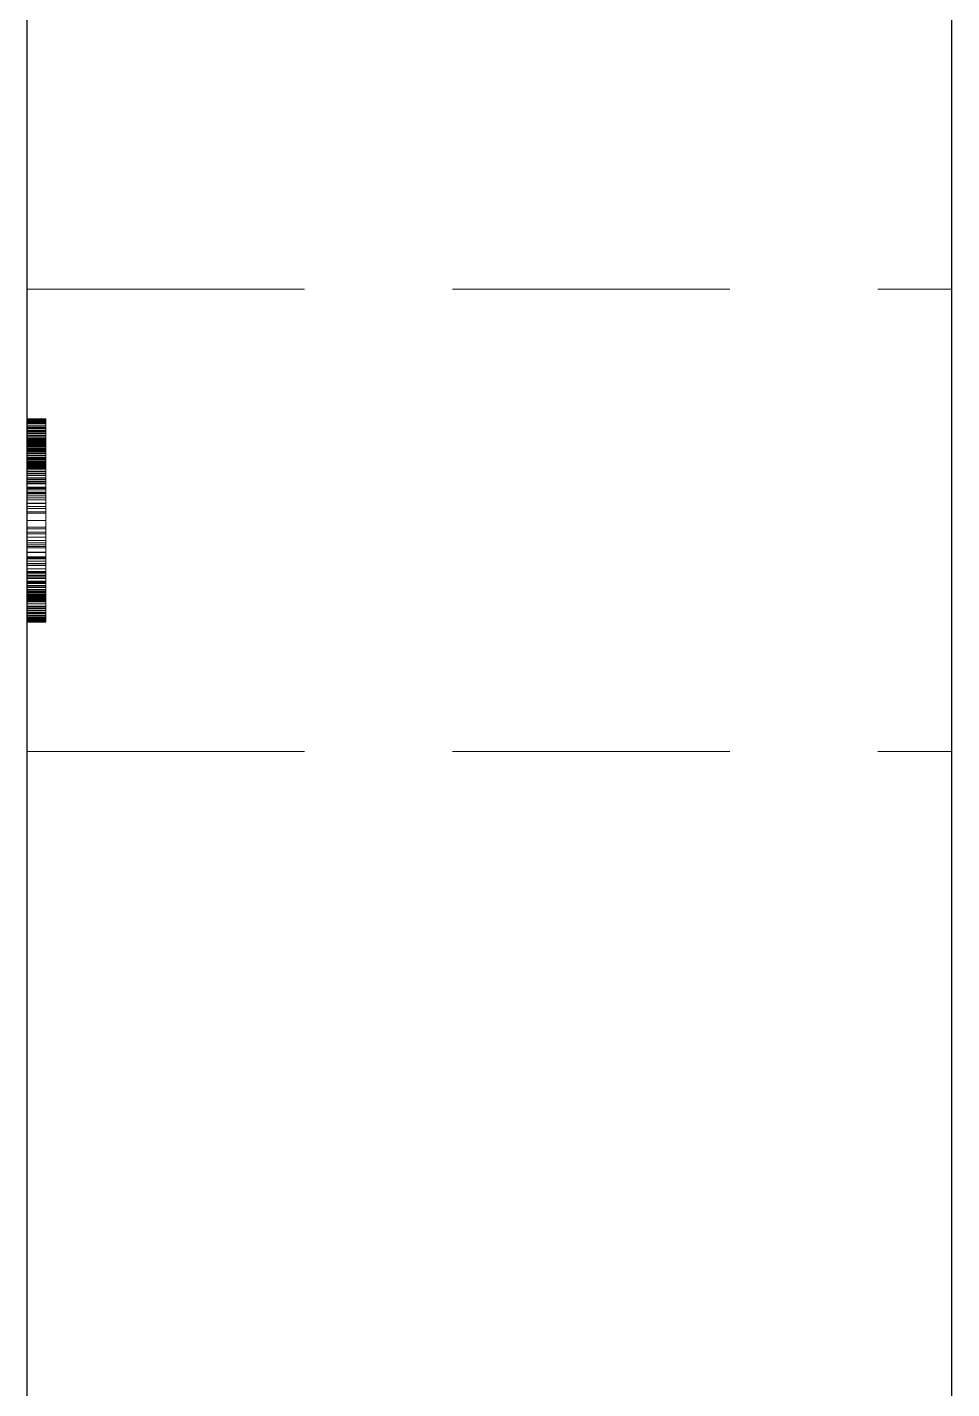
# Model space of a CAD drawing. Header units: millimetres. Extents: x 40 to 1360, y 134 to 546.
# Drawn here: x 107.85 to 117.85, y 357.53 to 372.26 of the extents above; entities that cross this region are included whole.
import ezdxf

# ---------------------------------------------------------------- set-up
doc = ezdxf.new("R2010")
doc.units = ezdxf.units.MM
doc.linetypes.add('WP_HIDDEN', pattern=[2.3, 1.5, -0.8])
doc.layers.add('HIDDEN', color=7, linetype='WP_HIDDEN', lineweight=13)
doc.layers.add('VISIBLE', color=7, linetype='CONTINUOUS', lineweight=25)

msp = doc.modelspace()

# ---------------------------------------------------------------- linework, layer by layer
at = {"layer": 'HIDDEN', "ltscale": 2}
for p, q in [((107.85, 369.42538), (117.85, 369.42538)), ((107.85, 368.02538), (107.85, 368.0234)), ((107.85, 368.02429), (107.85, 368.02538)), ((107.85, 365.86212), (107.85, 368.02538)), ((107.85, 368.02538), (107.85, 367.99034)), ((107.85, 368.02538), (108.05, 368.02538)), ((107.85, 368.02102), (107.85, 368.02429)), ((107.85, 368.02429), (108.05, 368.02429)), ((107.85, 368.0234), (107.85, 368.01748)), ((107.85, 368.0234), (108.05, 368.0234)), ((107.85, 368.01556), (107.85, 368.02102)), ((107.85, 368.02102), (108.05, 368.02102)), ((107.85, 368.01748), (107.85, 368.00761)), ((107.85, 368.01748), (108.05, 368.01748)), ((107.85, 368.01656), (107.85, 365.86212)), ((107.85, 366.32504), (107.85, 368.01656)), ((107.85, 368.01656), (108.05, 368.01656)), ((107.85, 368.00793), (107.85, 368.01556)), ((107.85, 368.01556), (108.05, 368.01556)), ((107.85, 367.99811), (107.85, 368.00793)), ((107.85, 368.00793), (108.05, 368.00793)), ((107.85, 368.00761), (107.85, 367.99378)), ((107.85, 368.00761), (108.05, 368.00761)), ((107.85, 367.98611), (107.85, 367.99811)), ((107.85, 367.99811), (108.05, 367.99811)), ((107.85, 367.99378), (107.85, 367.97601)), ((107.85, 367.99378), (108.05, 367.99378)), ((107.85, 367.99034), (107.85, 367.95502)), ((107.85, 367.99034), (108.05, 367.99034)), ((107.85, 367.97193), (107.85, 367.98611)), ((107.85, 367.98611), (108.05, 367.98611)), ((107.85, 367.97601), (107.85, 367.95429)), ((107.85, 367.97601), (108.05, 367.97601)), ((107.85, 367.95557), (107.85, 367.97193)), ((107.85, 367.97193), (108.05, 367.97193)), ((107.85, 367.93716), (107.85, 367.95557)), ((107.85, 367.95557), (108.05, 367.95557)), ((107.85, 367.95502), (107.85, 367.91943)), ((107.85, 367.95502), (108.05, 367.95502)), ((107.85, 367.95429), (107.85, 367.92861)), ((107.85, 367.95429), (108.05, 367.95429)), ((107.85, 367.91681), (107.85, 367.93716)), ((107.85, 367.93716), (108.05, 367.93716)), ((107.85, 367.92861), (107.85, 367.89899)), ((107.85, 367.92861), (108.05, 367.92861)), ((107.85, 367.91943), (107.85, 367.88356)), ((107.85, 367.91943), (108.05, 367.91943)), ((107.85, 367.89454), (107.85, 367.91681)), ((107.85, 367.91681), (108.05, 367.91681)), ((107.85, 367.89899), (107.85, 367.86573)), ((107.85, 367.89899), (108.05, 367.89899)), ((107.85, 367.87034), (107.85, 367.89454)), ((107.85, 367.89454), (108.05, 367.89454)), ((108.05, 368.02538), (108.05, 368.0234)), ((108.05, 368.02429), (108.05, 368.02538)), ((108.05, 365.86212), (108.05, 368.02538)), ((108.05, 368.02538), (108.05, 367.99034)), ((108.05, 368.02102), (108.05, 368.02429)), ((108.05, 368.0234), (108.05, 368.01748)), ((108.05, 368.01556), (108.05, 368.02102)), ((108.05, 368.01748), (108.05, 368.00761)), ((108.05, 368.01656), (108.05, 365.86212)), ((108.05, 366.32504), (108.05, 368.01656)), ((108.05, 368.00793), (108.05, 368.01556)), ((108.05, 367.99811), (108.05, 368.00793)), ((108.05, 368.00761), (108.05, 367.99378)), ((108.05, 367.98611), (108.05, 367.99811)), ((108.05, 367.99378), (108.05, 367.97601)), ((108.05, 367.99034), (108.05, 367.95502)), ((108.05, 367.97193), (108.05, 367.98611)), ((108.05, 367.97601), (108.05, 367.95429)), ((108.05, 367.95557), (108.05, 367.97193)), ((108.05, 367.93716), (108.05, 367.95557)), ((108.05, 367.95502), (108.05, 367.91943)), ((108.05, 367.95429), (108.05, 367.92861)), ((108.05, 367.91681), (108.05, 367.93716)), ((108.05, 367.92861), (108.05, 367.89899)), ((108.05, 367.91943), (108.05, 367.88356)), ((108.05, 367.89454), (108.05, 367.91681)), ((108.05, 367.89899), (108.05, 367.86573)), ((108.05, 367.87034), (108.05, 367.89454)), ((107.85, 367.88356), (107.85, 367.84742)), ((107.85, 367.88356), (108.05, 367.88356)), ((107.85, 367.8442), (107.85, 367.87034)), ((107.85, 367.87034), (108.05, 367.87034)), ((107.85, 367.86573), (107.85, 367.82914)), ((107.85, 367.86573), (108.05, 367.86573)), ((107.85, 367.84742), (107.85, 367.811)), ((107.85, 367.84742), (108.05, 367.84742)), ((107.85, 367.81614), (107.85, 367.8442)), ((107.85, 367.8442), (108.05, 367.8442)), ((107.85, 367.82914), (107.85, 367.78922)), ((107.85, 367.82914), (108.05, 367.82914)), ((107.85, 367.78615), (107.85, 367.81614)), ((107.85, 367.81614), (108.05, 367.81614)), ((107.85, 367.811), (107.85, 367.77431)), ((107.85, 367.811), (108.05, 367.811)), ((107.85, 367.8058), (107.85, 367.80641)), ((107.85, 367.80641), (108.05, 367.80641)), ((107.85, 367.80641), (107.85, 367.80572)), ((107.85, 367.804), (107.85, 367.8058)), ((107.85, 367.8058), (108.05, 367.8058)), ((107.85, 367.80572), (108.05, 367.80572)), ((107.85, 367.80572), (107.85, 367.80367)), ((107.85, 367.80098), (107.85, 367.804)), ((107.85, 367.804), (108.05, 367.804)), ((107.85, 367.80367), (108.05, 367.80367)), ((107.85, 367.80367), (107.85, 367.80026)), ((107.85, 367.79676), (107.85, 367.80098)), ((107.85, 367.80098), (108.05, 367.80098)), ((107.85, 367.80026), (108.05, 367.80026)), ((107.85, 367.80026), (107.85, 367.79548)), ((107.85, 367.79134), (107.85, 367.79676)), ((107.85, 367.79676), (108.05, 367.79676)), ((107.85, 367.79548), (108.05, 367.79548)), ((107.85, 367.79548), (107.85, 367.78933)), ((107.85, 367.78471), (107.85, 367.79134)), ((107.85, 367.79134), (108.05, 367.79134)), ((107.85, 367.78933), (108.05, 367.78933)), ((107.85, 367.78933), (107.85, 367.78181)), ((107.85, 367.78922), (107.85, 367.74597)), ((107.85, 367.78922), (108.05, 367.78922)), ((107.85, 367.75424), (107.85, 367.78615)), ((107.85, 367.78615), (108.05, 367.78615)), ((107.85, 367.77687), (107.85, 367.78471)), ((107.85, 367.78471), (108.05, 367.78471)), ((107.85, 367.78181), (108.05, 367.78181)), ((107.85, 367.78181), (107.85, 367.77293)), ((107.85, 367.76783), (107.85, 367.77687)), ((107.85, 367.77687), (108.05, 367.77687)), ((107.85, 367.77431), (107.85, 367.73734)), ((107.85, 367.77431), (108.05, 367.77431)), ((107.85, 367.77293), (108.05, 367.77293)), ((107.85, 367.77293), (107.85, 367.76269)), ((107.85, 367.75758), (107.85, 367.76783)), ((107.85, 367.76783), (108.05, 367.76783)), ((107.85, 367.76269), (108.05, 367.76269)), ((107.85, 367.76269), (107.85, 367.75107)), ((107.85, 367.74613), (107.85, 367.75758)), ((107.85, 367.75758), (108.05, 367.75758)), ((107.85, 367.72046), (107.85, 367.75424)), ((107.85, 367.75424), (108.05, 367.75424)), ((107.85, 367.75107), (108.05, 367.75107)), ((107.85, 367.75107), (107.85, 367.73809)), ((107.85, 367.73347), (107.85, 367.74613)), ((107.85, 367.74613), (108.05, 367.74613)), ((107.85, 367.74597), (107.85, 367.69939)), ((107.85, 367.74597), (108.05, 367.74597)), ((108.05, 367.88356), (108.05, 367.84742)), ((108.05, 367.8442), (108.05, 367.87034)), ((108.05, 367.86573), (108.05, 367.82914)), ((108.05, 367.84742), (108.05, 367.811)), ((108.05, 367.81614), (108.05, 367.8442)), ((108.05, 367.82914), (108.05, 367.78922)), ((108.05, 367.78615), (108.05, 367.81614)), ((108.05, 367.811), (108.05, 367.77431)), ((108.05, 367.8058), (108.05, 367.80641)), ((108.05, 367.80641), (108.05, 367.80572)), ((108.05, 367.804), (108.05, 367.8058)), ((108.05, 367.80572), (108.05, 367.80367)), ((108.05, 367.80098), (108.05, 367.804)), ((108.05, 367.80367), (108.05, 367.80026)), ((108.05, 367.79676), (108.05, 367.80098)), ((108.05, 367.80026), (108.05, 367.79548)), ((108.05, 367.79134), (108.05, 367.79676)), ((108.05, 367.79548), (108.05, 367.78933)), ((108.05, 367.78471), (108.05, 367.79134)), ((108.05, 367.78933), (108.05, 367.78181)), ((108.05, 367.78922), (108.05, 367.74597)), ((108.05, 367.75424), (108.05, 367.78615)), ((108.05, 367.77687), (108.05, 367.78471)), ((108.05, 367.78181), (108.05, 367.77293)), ((108.05, 367.76783), (108.05, 367.77687)), ((108.05, 367.77431), (108.05, 367.73734)), ((108.05, 367.77293), (108.05, 367.76269)), ((108.05, 367.75758), (108.05, 367.76783)), ((108.05, 367.76269), (108.05, 367.75107)), ((108.05, 367.74613), (108.05, 367.75758)), ((108.05, 367.72046), (108.05, 367.75424)), ((108.05, 367.75107), (108.05, 367.73809)), ((108.05, 367.73347), (108.05, 367.74613)), ((108.05, 367.74597), (108.05, 367.69939)), ((107.85, 367.73809), (108.05, 367.73809)), ((107.85, 367.73809), (107.85, 367.72375)), ((107.85, 367.73734), (107.85, 367.70092)), ((107.85, 367.73734), (108.05, 367.73734)), ((107.85, 367.71961), (107.85, 367.73347)), ((107.85, 367.73347), (108.05, 367.73347)), ((107.85, 367.72375), (108.05, 367.72375)), ((107.85, 367.72375), (107.85, 367.70804)), ((107.85, 367.68489), (107.85, 367.72046)), ((107.85, 367.72046), (108.05, 367.72046)), ((107.85, 367.70454), (107.85, 367.71961)), ((107.85, 367.71961), (108.05, 367.71961)), ((107.85, 367.70804), (108.05, 367.70804)), ((107.85, 367.70804), (107.85, 367.69096)), ((107.85, 367.68826), (107.85, 367.70454)), ((107.85, 367.70454), (108.05, 367.70454)), ((107.85, 367.70092), (107.85, 367.66588)), ((107.85, 367.70092), (108.05, 367.70092)), ((107.85, 367.69939), (107.85, 367.64948)), ((107.85, 367.69939), (108.05, 367.69939)), ((107.85, 367.69096), (108.05, 367.69096)), ((107.85, 367.69096), (107.85, 367.67251)), ((107.85, 367.6521), (107.85, 367.68826)), ((107.85, 367.68826), (108.05, 367.68826)), ((107.85, 367.64753), (107.85, 367.68489)), ((107.85, 367.68489), (108.05, 367.68489)), ((107.85, 367.67251), (108.05, 367.67251)), ((107.85, 367.67251), (107.85, 367.6527)), ((107.85, 367.66588), (107.85, 367.63221)), ((107.85, 367.66588), (108.05, 367.66588)), ((107.85, 367.6527), (108.05, 367.6527)), ((107.85, 367.6527), (107.85, 367.63152)), ((107.85, 367.62618), (107.85, 367.6521)), ((107.85, 367.6521), (108.05, 367.6521)), ((107.85, 367.64948), (107.85, 367.59624)), ((107.85, 367.64948), (108.05, 367.64948)), ((107.85, 367.60838), (107.85, 367.64753)), ((107.85, 367.64753), (108.05, 367.64753)), ((107.85, 367.63221), (107.85, 367.59993)), ((107.85, 367.63221), (108.05, 367.63221)), ((107.85, 367.63152), (108.05, 367.63152)), ((107.85, 367.63152), (107.85, 367.60827)), ((107.85, 367.59765), (107.85, 367.62618)), ((107.85, 367.62618), (108.05, 367.62618)), ((107.85, 367.56744), (107.85, 367.60838)), ((107.85, 367.60838), (108.05, 367.60838)), ((107.85, 367.60827), (108.05, 367.60827)), ((107.85, 367.60827), (107.85, 367.58222)), ((107.85, 367.59993), (107.85, 367.56902)), ((107.85, 367.59993), (108.05, 367.59993)), ((107.85, 367.56652), (107.85, 367.59765)), ((107.85, 367.59765), (108.05, 367.59765)), ((107.85, 367.59624), (107.85, 367.53967)), ((107.85, 367.59624), (108.05, 367.59624)), ((108.05, 367.73809), (108.05, 367.72375)), ((108.05, 367.73734), (108.05, 367.70092)), ((108.05, 367.71961), (108.05, 367.73347)), ((108.05, 367.72375), (108.05, 367.70804)), ((108.05, 367.68489), (108.05, 367.72046)), ((108.05, 367.70454), (108.05, 367.71961)), ((108.05, 367.70804), (108.05, 367.69096)), ((108.05, 367.68826), (108.05, 367.70454)), ((108.05, 367.70092), (108.05, 367.66588)), ((108.05, 367.69939), (108.05, 367.64948)), ((108.05, 367.69096), (108.05, 367.67251)), ((108.05, 367.6521), (108.05, 367.68826)), ((108.05, 367.64753), (108.05, 367.68489)), ((108.05, 367.67251), (108.05, 367.6527)), ((108.05, 367.66588), (108.05, 367.63221)), ((108.05, 367.6527), (108.05, 367.63152)), ((108.05, 367.62618), (108.05, 367.6521)), ((108.05, 367.64948), (108.05, 367.59624)), ((108.05, 367.60838), (108.05, 367.64753)), ((108.05, 367.63221), (108.05, 367.59993)), ((108.05, 367.63152), (108.05, 367.60827)), ((108.05, 367.59765), (108.05, 367.62618)), ((108.05, 367.56744), (108.05, 367.60838)), ((108.05, 367.60827), (108.05, 367.58222)), ((108.05, 367.59993), (108.05, 367.56902)), ((108.05, 367.56652), (108.05, 367.59765)), ((108.05, 367.59624), (108.05, 367.53967)), ((107.85, 367.58222), (108.05, 367.58222)), ((107.85, 367.58222), (107.85, 367.55339)), ((107.85, 367.56902), (107.85, 367.53949)), ((107.85, 367.56902), (108.05, 367.56902)), ((107.85, 367.5247), (107.85, 367.56744)), ((107.85, 367.56744), (108.05, 367.56744)), ((107.85, 367.53279), (107.85, 367.56652)), ((107.85, 367.56652), (108.05, 367.56652)), ((107.85, 367.5551), (107.85, 365.86212)), ((107.85, 367.5551), (108.05, 367.5551)), ((107.85, 367.55339), (108.05, 367.55339)), ((107.85, 367.55339), (107.85, 367.52176)), ((107.85, 367.54776), (107.85, 365.86212)), ((107.85, 367.52498), (107.85, 367.54776)), ((107.85, 367.54776), (108.05, 367.54776)), ((107.85, 367.53967), (107.85, 367.47911)), ((107.85, 367.53967), (108.05, 367.53967)), ((107.85, 367.53949), (107.85, 367.51134)), ((107.85, 367.53949), (108.05, 367.53949)), ((107.85, 367.49644), (107.85, 367.53279)), ((107.85, 367.53279), (108.05, 367.53279)), ((107.85, 367.5022), (107.85, 367.52498)), ((107.85, 367.52498), (108.05, 367.52498)), ((107.85, 367.48018), (107.85, 367.5247)), ((107.85, 367.5247), (108.05, 367.5247)), ((107.85, 367.52176), (108.05, 367.52176)), ((107.85, 367.52176), (107.85, 367.48735)), ((107.85, 367.51134), (107.85, 367.48456)), ((107.85, 367.51134), (108.05, 367.51134)), ((107.85, 367.45664), (107.85, 367.5022)), ((107.85, 367.5022), (108.05, 367.5022)), ((107.85, 367.45749), (107.85, 367.49644)), ((107.85, 367.49644), (108.05, 367.49644)), ((107.85, 367.48735), (108.05, 367.48735)), ((107.85, 367.48735), (107.85, 367.45014)), ((107.85, 367.48456), (107.85, 367.22885)), ((107.85, 367.48456), (108.05, 367.48456)), ((107.85, 367.43386), (107.85, 367.48018)), ((107.85, 367.48018), (108.05, 367.48018)), ((107.85, 367.47911), (107.85, 367.41388)), ((107.85, 367.47911), (108.05, 367.47911)), ((107.85, 367.41593), (107.85, 367.45749)), ((107.85, 367.45749), (108.05, 367.45749)), ((107.85, 367.41108), (107.85, 367.45664)), ((107.85, 367.45664), (108.05, 367.45664)), ((107.85, 367.45014), (108.05, 367.45014)), ((107.85, 367.45014), (107.85, 367.41015)), ((108.05, 367.58222), (108.05, 367.55339)), ((108.05, 367.56902), (108.05, 367.53949)), ((108.05, 367.5247), (108.05, 367.56744)), ((108.05, 367.53279), (108.05, 367.56652)), ((108.05, 365.86212), (108.05, 367.5551)), ((108.05, 367.55339), (108.05, 367.52176)), ((108.05, 367.54776), (108.05, 365.86212)), ((108.05, 367.52498), (108.05, 367.54776)), ((108.05, 367.53967), (108.05, 367.47911)), ((108.05, 367.53949), (108.05, 367.51134)), ((108.05, 367.49644), (108.05, 367.53279)), ((108.05, 367.5022), (108.05, 367.52498)), ((108.05, 367.48018), (108.05, 367.5247)), ((108.05, 367.52176), (108.05, 367.48735)), ((108.05, 367.51134), (108.05, 367.48456)), ((108.05, 367.45664), (108.05, 367.5022)), ((108.05, 367.45749), (108.05, 367.49644)), ((108.05, 367.48735), (108.05, 367.45014)), ((108.05, 367.48456), (108.05, 367.22885)), ((108.05, 367.43386), (108.05, 367.48018)), ((108.05, 367.47911), (108.05, 367.41388)), ((108.05, 367.41593), (108.05, 367.45749)), ((108.05, 367.41108), (108.05, 367.45664)), ((108.05, 367.45014), (108.05, 367.41015)), ((107.85, 367.3846), (107.85, 367.43386)), ((107.85, 367.43386), (108.05, 367.43386)), ((107.85, 367.37177), (107.85, 367.41593)), ((107.85, 367.41593), (108.05, 367.41593)), ((107.85, 367.41388), (107.85, 367.344)), ((107.85, 367.41388), (108.05, 367.41388)), ((107.85, 367.36553), (107.85, 367.41108)), ((107.85, 367.41108), (108.05, 367.41108)), ((107.85, 367.41015), (108.05, 367.41015)), ((107.85, 367.41015), (107.85, 367.36736)), ((107.85, 367.33122), (107.85, 367.3846)), ((107.85, 367.3846), (108.05, 367.3846)), ((107.85, 367.325), (107.85, 367.37177)), ((107.85, 367.37177), (108.05, 367.37177)), ((107.85, 367.36736), (108.05, 367.36736)), ((107.85, 367.36736), (107.85, 367.32179)), ((107.85, 367.32282), (107.85, 367.36553)), ((107.85, 367.36553), (108.05, 367.36553)), ((107.85, 367.344), (107.85, 367.26945)), ((107.85, 367.344), (108.05, 367.344)), ((107.85, 367.27373), (107.85, 367.33122)), ((107.85, 367.33122), (108.05, 367.33122)), ((107.85, 367.27563), (107.85, 367.325)), ((107.85, 367.325), (108.05, 367.325)), ((107.85, 367.2858), (107.85, 367.32282)), ((107.85, 367.32282), (108.05, 367.32282)), ((107.85, 367.32179), (108.05, 367.32179)), ((107.85, 367.32179), (107.85, 367.27342)), ((108.05, 367.3846), (108.05, 367.43386)), ((108.05, 367.37177), (108.05, 367.41593)), ((108.05, 367.41388), (108.05, 367.344)), ((108.05, 367.36553), (108.05, 367.41108)), ((108.05, 367.41015), (108.05, 367.36736)), ((108.05, 367.33122), (108.05, 367.3846)), ((108.05, 367.325), (108.05, 367.37177)), ((108.05, 367.36736), (108.05, 367.32179)), ((108.05, 367.32282), (108.05, 367.36553)), ((108.05, 367.344), (108.05, 367.26945)), ((108.05, 367.27373), (108.05, 367.33122)), ((108.05, 367.27563), (108.05, 367.325)), ((108.05, 367.2858), (108.05, 367.32282)), ((108.05, 367.32179), (108.05, 367.27342)), ((107.85, 367.25448), (107.85, 367.2858)), ((107.85, 367.2858), (108.05, 367.2858)), ((107.85, 367.22365), (107.85, 367.27563)), ((107.85, 367.27563), (108.05, 367.27563)), ((107.85, 367.21214), (107.85, 367.27373)), ((107.85, 367.27373), (108.05, 367.27373)), ((107.85, 367.27342), (108.05, 367.27342)), ((107.85, 367.27342), (107.85, 367.22227)), ((107.85, 367.26945), (107.85, 367.19024)), ((107.85, 367.26945), (108.05, 367.26945)), ((107.85, 367.22885), (107.85, 367.25448)), ((107.85, 367.25448), (108.05, 367.25448)), ((107.85, 367.22885), (108.05, 367.22885)), ((107.85, 367.16906), (107.85, 367.22365)), ((107.85, 367.22365), (108.05, 367.22365)), ((107.85, 367.22227), (108.05, 367.22227)), ((107.85, 367.22227), (107.85, 367.16832)), ((107.85, 367.14643), (107.85, 367.21214)), ((107.85, 367.21214), (108.05, 367.21214)), ((107.85, 367.19024), (107.85, 367.10637)), ((107.85, 367.19024), (108.05, 367.19024)), ((107.85, 367.11186), (107.85, 367.16906)), ((107.85, 367.16906), (108.05, 367.16906)), ((107.85, 367.16832), (108.05, 367.16832)), ((107.85, 367.16832), (107.85, 367.05206)), ((108.05, 367.25448), (108.05, 367.2858)), ((108.05, 367.22365), (108.05, 367.27563)), ((108.05, 367.21214), (108.05, 367.27373)), ((108.05, 367.27342), (108.05, 367.22227)), ((108.05, 367.26945), (108.05, 367.19024)), ((108.05, 367.22885), (108.05, 367.25448)), ((108.05, 367.16906), (108.05, 367.22365)), ((108.05, 367.22227), (108.05, 367.16832)), ((108.05, 367.14643), (108.05, 367.21214)), ((108.05, 367.19024), (108.05, 367.10637)), ((108.05, 367.11186), (108.05, 367.16906)), ((108.05, 367.16832), (108.05, 367.05206)), ((107.85, 367.07661), (107.85, 367.14643)), ((107.85, 367.14643), (108.05, 367.14643)), ((107.85, 367.05206), (107.85, 367.11186)), ((107.85, 367.11186), (108.05, 367.11186)), ((107.85, 367.10637), (107.85, 367.01784)), ((107.85, 367.10637), (108.05, 367.10637)), ((107.85, 367.00268), (107.85, 367.07661)), ((107.85, 367.07661), (108.05, 367.07661)), ((107.85, 366.92464), (107.85, 367.05206)), ((107.85, 367.05206), (108.05, 367.05206)), ((107.85, 367.01784), (107.85, 366.92464)), ((107.85, 367.01784), (108.05, 367.01784)), ((107.85, 366.92464), (107.85, 367.00268)), ((107.85, 367.00268), (108.05, 367.00268)), ((108.05, 367.07661), (108.05, 367.14643)), ((108.05, 367.05206), (108.05, 367.11186)), ((108.05, 367.10637), (108.05, 367.01784)), ((108.05, 367.00268), (108.05, 367.07661)), ((108.05, 366.92464), (108.05, 367.05206)), ((108.05, 367.01784), (108.05, 366.92464)), ((108.05, 366.92464), (108.05, 367.00268)), ((107.85, 366.83214), (107.85, 366.92464)), ((107.85, 366.92464), (107.85, 366.8501)), ((107.85, 366.92464), (108.05, 366.92464)), ((107.85, 366.79756), (107.85, 366.92464)), ((107.85, 366.92464), (107.85, 366.79789)), ((108.05, 366.92464), (108.05, 366.8501)), ((108.05, 366.83214), (108.05, 366.92464)), ((108.05, 366.79756), (108.05, 366.92464)), ((108.05, 366.92464), (108.05, 366.79789)), ((107.85, 366.8501), (107.85, 366.77819)), ((107.85, 366.8501), (108.05, 366.8501)), ((107.85, 366.7442), (107.85, 366.83214)), ((107.85, 366.83214), (108.05, 366.83214)), ((107.85, 366.79789), (108.05, 366.79789)), ((107.85, 366.79789), (107.85, 366.68216)), ((107.85, 366.68156), (107.85, 366.79756)), ((107.85, 366.79756), (108.05, 366.79756)), ((107.85, 366.77819), (107.85, 366.70892)), ((107.85, 366.77819), (108.05, 366.77819)), ((107.85, 366.66084), (107.85, 366.7442)), ((107.85, 366.7442), (108.05, 366.7442)), ((107.85, 366.70892), (107.85, 366.6423)), ((107.85, 366.70892), (108.05, 366.70892)), ((108.05, 366.8501), (108.05, 366.77819)), ((108.05, 366.7442), (108.05, 366.83214)), ((108.05, 366.79789), (108.05, 366.68216)), ((108.05, 366.68156), (108.05, 366.79756)), ((108.05, 366.77819), (108.05, 366.70892)), ((108.05, 366.66084), (108.05, 366.7442)), ((108.05, 366.70892), (108.05, 366.6423)), ((107.85, 366.68216), (108.05, 366.68216)), ((107.85, 366.68216), (107.85, 366.62843)), ((107.85, 366.62772), (107.85, 366.68156)), ((107.85, 366.68156), (108.05, 366.68156)), ((107.85, 366.58204), (107.85, 366.66084)), ((107.85, 366.66084), (108.05, 366.66084)), ((107.85, 366.6423), (107.85, 366.57831)), ((107.85, 366.6423), (108.05, 366.6423)), ((107.85, 366.62843), (108.05, 366.62843)), ((107.85, 366.62843), (107.85, 366.57745)), ((107.85, 366.57666), (107.85, 366.62772)), ((107.85, 366.62772), (108.05, 366.62772)), ((107.85, 366.50782), (107.85, 366.58204)), ((107.85, 366.58204), (108.05, 366.58204)), ((107.85, 366.57831), (107.85, 366.51697)), ((107.85, 366.57831), (108.05, 366.57831)), ((107.85, 366.57745), (108.05, 366.57745)), ((107.85, 366.57745), (107.85, 366.52923)), ((107.85, 366.52836), (107.85, 366.57666)), ((107.85, 366.57666), (108.05, 366.57666)), ((108.05, 366.68216), (108.05, 366.62843)), ((108.05, 366.62772), (108.05, 366.68156)), ((108.05, 366.58204), (108.05, 366.66084)), ((108.05, 366.6423), (108.05, 366.57831)), ((108.05, 366.62843), (108.05, 366.57745)), ((108.05, 366.57666), (108.05, 366.62772)), ((108.05, 366.50782), (108.05, 366.58204)), ((108.05, 366.57831), (108.05, 366.51697)), ((108.05, 366.57745), (108.05, 366.52923)), ((108.05, 366.52836), (108.05, 366.57666)), ((107.85, 366.52923), (108.05, 366.52923)), ((107.85, 366.52923), (107.85, 366.48376)), ((107.85, 366.48284), (107.85, 366.52836)), ((107.85, 366.52836), (108.05, 366.52836)), ((107.85, 366.51697), (107.85, 366.45826)), ((107.85, 366.51697), (108.05, 366.51697)), ((107.85, 366.43816), (107.85, 366.50782)), ((107.85, 366.50782), (108.05, 366.50782)), ((107.85, 366.48376), (108.05, 366.48376)), ((107.85, 366.48376), (107.85, 366.44105)), ((107.85, 366.4401), (107.85, 366.48284)), ((107.85, 366.48284), (108.05, 366.48284)), ((107.85, 366.45826), (107.85, 366.4022)), ((107.85, 366.45826), (108.05, 366.45826)), ((107.85, 366.44105), (108.05, 366.44105)), ((107.85, 366.44105), (107.85, 366.4011)), ((107.85, 366.40012), (107.85, 366.4401)), ((107.85, 366.4401), (108.05, 366.4401)), ((107.85, 366.37307), (107.85, 366.43816)), ((107.85, 366.43816), (108.05, 366.43816)), ((108.05, 366.52923), (108.05, 366.48376)), ((108.05, 366.48284), (108.05, 366.52836)), ((108.05, 366.51697), (108.05, 366.45826)), ((108.05, 366.43816), (108.05, 366.50782)), ((108.05, 366.48376), (108.05, 366.44105)), ((108.05, 366.4401), (108.05, 366.48284)), ((108.05, 366.45826), (108.05, 366.4022)), ((108.05, 366.44105), (108.05, 366.4011)), ((108.05, 366.40012), (108.05, 366.4401)), ((108.05, 366.37307), (108.05, 366.43816)), ((107.85, 366.4022), (107.85, 366.34878)), ((107.85, 366.4022), (108.05, 366.4022)), ((107.85, 366.4011), (108.05, 366.4011)), ((107.85, 366.4011), (107.85, 366.3639)), ((107.85, 366.36292), (107.85, 366.40012)), ((107.85, 366.40012), (108.05, 366.40012)), ((107.85, 366.31255), (107.85, 366.37307)), ((107.85, 366.37307), (108.05, 366.37307)), ((107.85, 366.3639), (108.05, 366.3639)), ((107.85, 366.3639), (107.85, 366.32945)), ((107.85, 366.32849), (107.85, 366.36292)), ((107.85, 366.36292), (108.05, 366.36292)), ((107.85, 366.34878), (107.85, 366.29799)), ((107.85, 366.34878), (108.05, 366.34878)), ((107.85, 366.32945), (108.05, 366.32945)), ((107.85, 366.32945), (107.85, 366.29777)), ((107.85, 366.29683), (107.85, 366.32849)), ((107.85, 366.32849), (108.05, 366.32849)), ((107.85, 366.32504), (108.05, 366.32504)), ((107.85, 366.25597), (107.85, 366.31255)), ((107.85, 366.31255), (108.05, 366.31255)), ((107.85, 366.29799), (107.85, 366.24985)), ((107.85, 366.29799), (108.05, 366.29799)), ((107.85, 366.29777), (108.05, 366.29777)), ((107.85, 366.29777), (107.85, 366.26883)), ((107.85, 366.26795), (107.85, 366.29683)), ((107.85, 366.29683), (108.05, 366.29683)), ((107.85, 366.26883), (108.05, 366.26883)), ((107.85, 366.26883), (107.85, 366.24266)), ((107.85, 366.24184), (107.85, 366.26795)), ((107.85, 366.26795), (108.05, 366.26795)), ((108.05, 366.4022), (108.05, 366.34878)), ((108.05, 366.4011), (108.05, 366.3639)), ((108.05, 366.36292), (108.05, 366.40012)), ((108.05, 366.31255), (108.05, 366.37307)), ((108.05, 366.3639), (108.05, 366.32945)), ((108.05, 366.32849), (108.05, 366.36292)), ((108.05, 366.34878), (108.05, 366.29799)), ((108.05, 366.32945), (108.05, 366.29777)), ((108.05, 366.29683), (108.05, 366.32849)), ((108.05, 366.25597), (108.05, 366.31255)), ((108.05, 366.29799), (108.05, 366.24985)), ((108.05, 366.29777), (108.05, 366.26883)), ((108.05, 366.26795), (108.05, 366.29683)), ((108.05, 366.26883), (108.05, 366.24266)), ((108.05, 366.24184), (108.05, 366.26795)), ((107.85, 366.2027), (107.85, 366.25597)), ((107.85, 366.25597), (108.05, 366.25597)), ((107.85, 366.24985), (107.85, 366.20435)), ((107.85, 366.24985), (108.05, 366.24985)), ((107.85, 366.24266), (108.05, 366.24266)), ((107.85, 366.24266), (107.85, 366.21923)), ((107.85, 366.2185), (107.85, 366.24184)), ((107.85, 366.24184), (108.05, 366.24184)), ((107.85, 366.21923), (108.05, 366.21923)), ((107.85, 366.21923), (107.85, 366.19788)), ((107.85, 366.2185), (108.05, 366.2185)), ((107.85, 366.17734), (107.85, 366.2185)), ((107.85, 366.20435), (107.85, 366.16149)), ((107.85, 366.20435), (108.05, 366.20435)), ((107.85, 366.15273), (107.85, 366.2027)), ((107.85, 366.2027), (108.05, 366.2027)), ((107.85, 366.19788), (108.05, 366.19788)), ((107.85, 366.19788), (107.85, 366.1779)), ((107.85, 366.1779), (108.05, 366.1779)), ((107.85, 366.1779), (107.85, 366.1593)), ((107.85, 366.15882), (107.85, 366.17734)), ((107.85, 366.17734), (108.05, 366.17734)), ((107.85, 366.16149), (107.85, 366.12127)), ((107.85, 366.16149), (108.05, 366.16149)), ((107.85, 366.1593), (108.05, 366.1593)), ((107.85, 366.1593), (107.85, 366.14208)), ((107.85, 366.14167), (107.85, 366.15882)), ((107.85, 366.15882), (108.05, 366.15882)), ((107.85, 366.10607), (107.85, 366.15273)), ((107.85, 366.15273), (108.05, 366.15273)), ((107.85, 366.14208), (108.05, 366.14208)), ((107.85, 366.14208), (107.85, 366.12623)), ((107.85, 366.12589), (107.85, 366.14167)), ((107.85, 366.14167), (108.05, 366.14167)), ((107.85, 366.12623), (108.05, 366.12623)), ((107.85, 366.12623), (107.85, 366.11177)), ((107.85, 366.11148), (107.85, 366.12589)), ((107.85, 366.12589), (108.05, 366.12589)), ((107.85, 366.12127), (107.85, 366.0837)), ((107.85, 366.12127), (108.05, 366.12127)), ((108.05, 366.2027), (108.05, 366.25597)), ((108.05, 366.24985), (108.05, 366.20435)), ((108.05, 366.24266), (108.05, 366.21923)), ((108.05, 366.2185), (108.05, 366.24184)), ((108.05, 366.21923), (108.05, 366.19788)), ((108.05, 366.17734), (108.05, 366.2185)), ((108.05, 366.20435), (108.05, 366.16149)), ((108.05, 366.15273), (108.05, 366.2027)), ((108.05, 366.19788), (108.05, 366.1779)), ((108.05, 366.1779), (108.05, 366.1593)), ((108.05, 366.15882), (108.05, 366.17734)), ((108.05, 366.16149), (108.05, 366.12127)), ((108.05, 366.1593), (108.05, 366.14208)), ((108.05, 366.14167), (108.05, 366.15882)), ((108.05, 366.10607), (108.05, 366.15273)), ((108.05, 366.14208), (108.05, 366.12623)), ((108.05, 366.12589), (108.05, 366.14167)), ((108.05, 366.12623), (108.05, 366.11177)), ((108.05, 366.11148), (108.05, 366.12589)), ((108.05, 366.12127), (108.05, 366.0837)), ((107.85, 366.11177), (108.05, 366.11177)), ((107.85, 366.11177), (107.85, 366.09868)), ((107.85, 366.09845), (107.85, 366.11148)), ((107.85, 366.11148), (108.05, 366.11148)), ((107.85, 366.06272), (107.85, 366.10607)), ((107.85, 366.10607), (108.05, 366.10607)), ((107.85, 366.09868), (108.05, 366.09868)), ((107.85, 366.09868), (107.85, 366.08697)), ((107.85, 366.08678), (107.85, 366.09845)), ((107.85, 366.09845), (108.05, 366.09845)), ((107.85, 366.08697), (108.05, 366.08697)), ((107.85, 366.08697), (107.85, 366.07664)), ((107.85, 366.07649), (107.85, 366.08678)), ((107.85, 366.08678), (108.05, 366.08678)), ((107.85, 366.0837), (107.85, 366.04876)), ((107.85, 366.0837), (108.05, 366.0837)), ((107.85, 366.07664), (108.05, 366.07664)), ((107.85, 366.07664), (107.85, 366.06768)), ((107.85, 366.06758), (107.85, 366.07649)), ((107.85, 366.07649), (108.05, 366.07649)), ((107.85, 366.06768), (108.05, 366.06768)), ((107.85, 366.06768), (107.85, 366.0601)), ((107.85, 366.06003), (107.85, 366.06758)), ((107.85, 366.06758), (108.05, 366.06758)), ((107.85, 366.02267), (107.85, 366.06272)), ((107.85, 366.06272), (108.05, 366.06272)), ((107.85, 366.0601), (108.05, 366.0601)), ((107.85, 366.0601), (107.85, 366.0539)), ((107.85, 366.05386), (107.85, 366.06003)), ((107.85, 366.06003), (108.05, 366.06003)), ((107.85, 366.0539), (108.05, 366.0539)), ((107.85, 366.0539), (107.85, 366.04908)), ((107.85, 366.04905), (107.85, 366.05386)), ((107.85, 366.05386), (108.05, 366.05386)), ((107.85, 366.04908), (108.05, 366.04908)), ((107.85, 366.04908), (107.85, 366.04564)), ((107.85, 366.04562), (107.85, 366.04905)), ((107.85, 366.04905), (108.05, 366.04905)), ((107.85, 366.04876), (107.85, 366.02171)), ((107.85, 366.04876), (108.05, 366.04876)), ((107.85, 366.04564), (108.05, 366.04564)), ((107.85, 366.04564), (107.85, 366.04357)), ((107.85, 366.04357), (107.85, 366.04562)), ((107.85, 366.04562), (108.05, 366.04562)), ((107.85, 366.04357), (108.05, 366.04357)), ((107.85, 366.04357), (107.85, 366.04288)), ((107.85, 366.04288), (107.85, 366.04357)), ((107.85, 366.04357), (108.05, 366.04357)), ((107.85, 366.04288), (108.05, 366.04288)), ((107.85, 365.98593), (107.85, 366.02267)), ((107.85, 366.02267), (108.05, 366.02267)), ((107.85, 366.02171), (107.85, 365.9964)), ((107.85, 366.02171), (108.05, 366.02171)), ((107.85, 365.9964), (107.85, 365.97284)), ((107.85, 365.9964), (108.05, 365.9964)), ((107.85, 365.9525), (107.85, 365.98593)), ((107.85, 365.98593), (108.05, 365.98593)), ((107.85, 365.97284), (107.85, 365.95103)), ((107.85, 365.97284), (108.05, 365.97284)), ((108.05, 366.11177), (108.05, 366.09868)), ((108.05, 366.09845), (108.05, 366.11148)), ((108.05, 366.06272), (108.05, 366.10607)), ((108.05, 366.09868), (108.05, 366.08697)), ((108.05, 366.08678), (108.05, 366.09845)), ((108.05, 366.08697), (108.05, 366.07664)), ((108.05, 366.07649), (108.05, 366.08678)), ((108.05, 366.0837), (108.05, 366.04876)), ((108.05, 366.07664), (108.05, 366.06768)), ((108.05, 366.06758), (108.05, 366.07649)), ((108.05, 366.06768), (108.05, 366.0601)), ((108.05, 366.06003), (108.05, 366.06758)), ((108.05, 366.02267), (108.05, 366.06272)), ((108.05, 366.0601), (108.05, 366.0539)), ((108.05, 366.05386), (108.05, 366.06003)), ((108.05, 366.0539), (108.05, 366.04908)), ((108.05, 366.04905), (108.05, 366.05386)), ((108.05, 366.04908), (108.05, 366.04564)), ((108.05, 366.04562), (108.05, 366.04905)), ((108.05, 366.04876), (108.05, 366.02171)), ((108.05, 366.04564), (108.05, 366.04357)), ((108.05, 366.04357), (108.05, 366.04562)), ((108.05, 366.04357), (108.05, 366.04288)), ((108.05, 366.04288), (108.05, 366.04357)), ((108.05, 365.98593), (108.05, 366.02267)), ((108.05, 366.02171), (108.05, 365.9964)), ((108.05, 365.9964), (108.05, 365.97284)), ((108.05, 365.9525), (108.05, 365.98593)), ((108.05, 365.97284), (108.05, 365.95103)), ((107.85, 365.92271), (107.85, 365.9525)), ((107.85, 365.9525), (108.05, 365.9525)), ((107.85, 365.95103), (107.85, 365.93096)), ((107.85, 365.95103), (108.05, 365.95103)), ((107.85, 365.93096), (107.85, 365.91264)), ((107.85, 365.93096), (108.05, 365.93096)), ((107.85, 365.89688), (107.85, 365.92271)), ((107.85, 365.92271), (108.05, 365.92271)), ((107.85, 365.91264), (107.85, 365.89606)), ((107.85, 365.91264), (108.05, 365.91264)), ((107.85, 365.87504), (107.85, 365.89688)), ((107.85, 365.89688), (108.05, 365.89688)), ((107.85, 365.89606), (107.85, 365.88122)), ((107.85, 365.89606), (108.05, 365.89606)), ((107.85, 365.88122), (107.85, 365.86814)), ((107.85, 365.88122), (108.05, 365.88122)), ((107.85, 365.85716), (107.85, 365.87504)), ((107.85, 365.87504), (108.05, 365.87504)), ((107.85, 365.86814), (107.85, 365.85679)), ((107.85, 365.86814), (108.05, 365.86814)), ((107.85, 365.86212), (108.05, 365.86212)), ((107.85, 365.84326), (107.85, 365.85716)), ((107.85, 365.85716), (108.05, 365.85716)), ((107.85, 365.85679), (107.85, 365.84719)), ((107.85, 365.85679), (108.05, 365.85679)), ((107.85, 365.84719), (107.85, 365.83934)), ((107.85, 365.84719), (108.05, 365.84719)), ((107.85, 365.83332), (107.85, 365.84326)), ((107.85, 365.84326), (108.05, 365.84326)), ((107.85, 365.83934), (107.85, 365.83323)), ((107.85, 365.83934), (108.05, 365.83934)), ((107.85, 365.82737), (107.85, 365.83332)), ((107.85, 365.83332), (108.05, 365.83332)), ((107.85, 365.83323), (107.85, 365.82887)), ((107.85, 365.83323), (108.05, 365.83323)), ((107.85, 365.82887), (107.85, 365.82625)), ((107.85, 365.82887), (108.05, 365.82887)), ((107.85, 365.82538), (107.85, 365.82737)), ((107.85, 365.82737), (108.05, 365.82737)), ((107.85, 365.82625), (107.85, 365.82538)), ((107.85, 365.82625), (108.05, 365.82625)), ((107.85, 365.82538), (108.05, 365.82538)), ((108.05, 365.92271), (108.05, 365.9525)), ((108.05, 365.95103), (108.05, 365.93096)), ((108.05, 365.93096), (108.05, 365.91264)), ((108.05, 365.89688), (108.05, 365.92271)), ((108.05, 365.91264), (108.05, 365.89606)), ((108.05, 365.87504), (108.05, 365.89688)), ((108.05, 365.89606), (108.05, 365.88122)), ((108.05, 365.88122), (108.05, 365.86814)), ((108.05, 365.85716), (108.05, 365.87504)), ((108.05, 365.86814), (108.05, 365.85679)), ((108.05, 365.84326), (108.05, 365.85716)), ((108.05, 365.85679), (108.05, 365.84719)), ((108.05, 365.84719), (108.05, 365.83934)), ((108.05, 365.83332), (108.05, 365.84326)), ((108.05, 365.83934), (108.05, 365.83323)), ((108.05, 365.82737), (108.05, 365.83332)), ((108.05, 365.83323), (108.05, 365.82887)), ((108.05, 365.82887), (108.05, 365.82625)), ((108.05, 365.82538), (108.05, 365.82737)), ((108.05, 365.82625), (108.05, 365.82538)), ((107.85, 364.42538), (117.85, 364.42538))]:
    msp.add_line(p, q, dxfattribs=at)
for points in [[(107.85, 364.42538), (107.85, 364.48806), (107.85, 364.67296), (107.85, 364.9708), (107.85, 365.36665), (107.85, 365.84067), (107.85, 366.36908), (107.85, 366.92538), (107.85, 367.48168), (107.85, 368.01009), (107.85, 368.4841), (107.85, 368.87996), (107.85, 369.1778), (107.85, 369.3627), (107.85, 369.42538)], [(117.85, 364.42538), (117.85, 364.48806), (117.85, 364.67296), (117.85, 364.9708), (117.85, 365.36665), (117.85, 365.84067), (117.85, 366.36908), (117.85, 366.92538), (117.85, 367.48168), (117.85, 368.01009), (117.85, 368.4841), (117.85, 368.87996), (117.85, 369.1778), (117.85, 369.3627), (117.85, 369.42538)]]:
    msp.add_lwpolyline(points, dxfattribs=at)
at = {"layer": 'VISIBLE'}
for p, q in [((107.85, 280.5), (107.85, 492.5)), ((117.85, 277.5), (117.85, 492.5))]:
    msp.add_line(p, q, dxfattribs=at)

doc.saveas('drawing.dxf')
